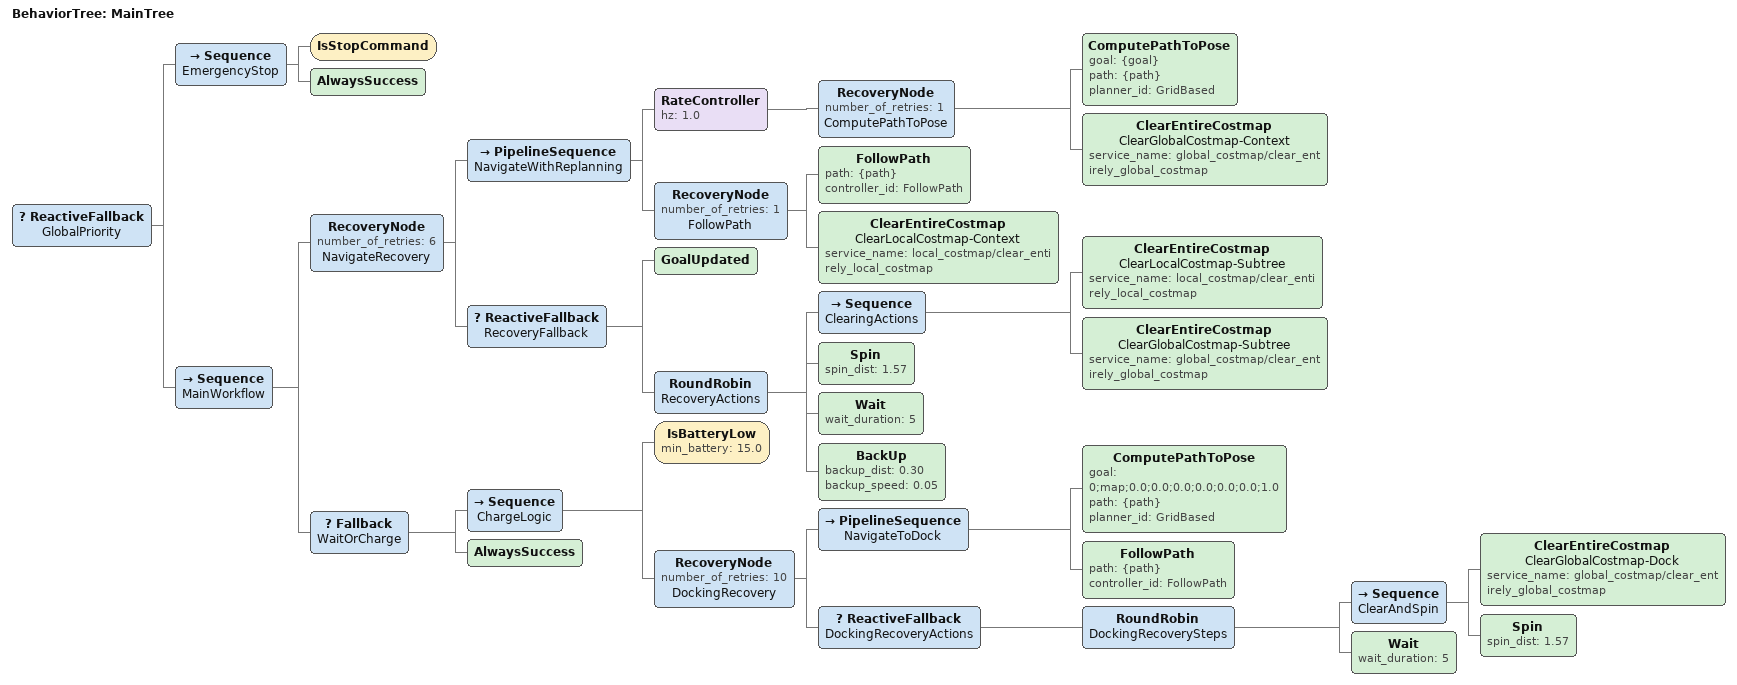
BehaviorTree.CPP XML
<root main_tree_to_execute="MainTree">
  <BehaviorTree ID="MainTree">
    <ReactiveFallback name="GlobalPriority">

      <Sequence name="EmergencyStop">
        <IsStopCommand/>
        <AlwaysSuccess/>
      </Sequence>

      <Sequence name="MainWorkflow">

        <RecoveryNode number_of_retries="6" name="NavigateRecovery">
          <PipelineSequence name="NavigateWithReplanning">
            <RateController hz="1.0">
              <RecoveryNode number_of_retries="1" name="ComputePathToPose">
                <ComputePathToPose goal="{goal}" path="{path}" planner_id="GridBased"/>
                <ClearEntireCostmap name="ClearGlobalCostmap-Context" service_name="global_costmap/clear_entirely_global_costmap"/>
              </RecoveryNode>
            </RateController>
            <RecoveryNode number_of_retries="1" name="FollowPath">
              <FollowPath path="{path}" controller_id="FollowPath"/>
              <ClearEntireCostmap name="ClearLocalCostmap-Context" service_name="local_costmap/clear_entirely_local_costmap"/>
            </RecoveryNode>
          </PipelineSequence>

          <ReactiveFallback name="RecoveryFallback">
            <GoalUpdated/>
            <RoundRobin name="RecoveryActions">
              <Sequence name="ClearingActions">
                <ClearEntireCostmap name="ClearLocalCostmap-Subtree" service_name="local_costmap/clear_entirely_local_costmap"/>
                <ClearEntireCostmap name="ClearGlobalCostmap-Subtree" service_name="global_costmap/clear_entirely_global_costmap"/>
              </Sequence>
              <Spin spin_dist="1.57"/>
              <Wait wait_duration="5"/>
              <BackUp backup_dist="0.30" backup_speed="0.05"/>
            </RoundRobin>
          </ReactiveFallback>
        </RecoveryNode>

        <Fallback name="WaitOrCharge">
          <Sequence name="ChargeLogic">
            <IsBatteryLow min_battery="15.0"/>
            <RecoveryNode number_of_retries="10" name="DockingRecovery">
              <PipelineSequence name="NavigateToDock">
                <ComputePathToPose goal="0;map;0.0;0.0;0.0;0.0;0.0;0.0;1.0" path="{path}" planner_id="GridBased"/>
                <FollowPath path="{path}" controller_id="FollowPath"/>
              </PipelineSequence>
              <ReactiveFallback name="DockingRecoveryActions">
                <RoundRobin name="DockingRecoverySteps">
                  <Sequence name="ClearAndSpin">
                    <ClearEntireCostmap name="ClearGlobalCostmap-Dock" service_name="global_costmap/clear_entirely_global_costmap"/>
                    <Spin spin_dist="1.57"/>
                  </Sequence>
                  <Wait wait_duration="5"/>
                </RoundRobin>
              </ReactiveFallback>
            </RecoveryNode>
          </Sequence>

          <AlwaysSuccess/>
        </Fallback>

      </Sequence> </ReactiveFallback>
  </BehaviorTree>
</root>
